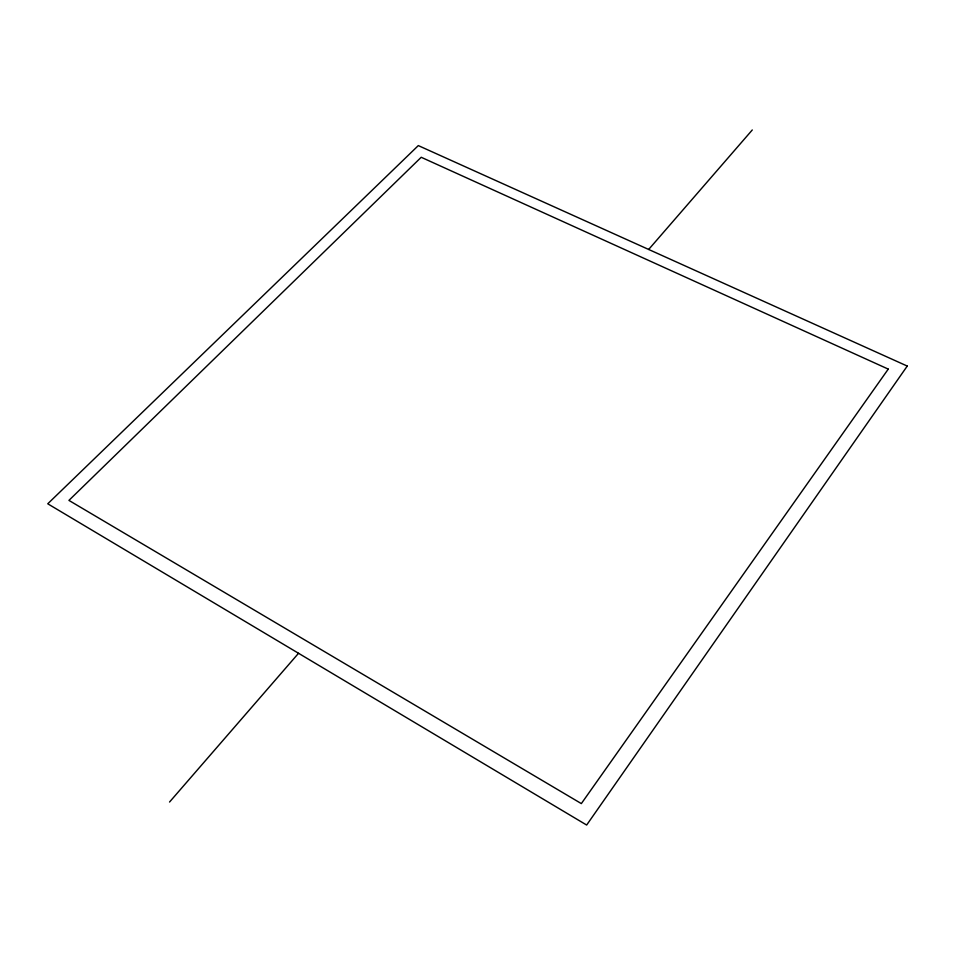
<?xml version="1.0" encoding="UTF-8"?>
<svg xmlns="http://www.w3.org/2000/svg" width="955" height="955" viewBox="0 0 955 955"><rect width="100%" height="100%" fill="white"/><g stroke="black" fill="none" stroke-linecap="round" stroke-linejoin="round"><path stroke-width="1.43" d="M169.548 802.033L298.533 653.28M648.672 249.458L752.277 129.964M907.25 366.063L586.657 825.036L47.75 503.786L418.314 145.59L907.25 366.063M888.257 369.108L581.344 803.597L68.927 500.396L421.215 157.277L888.257 369.108"/></g></svg>
